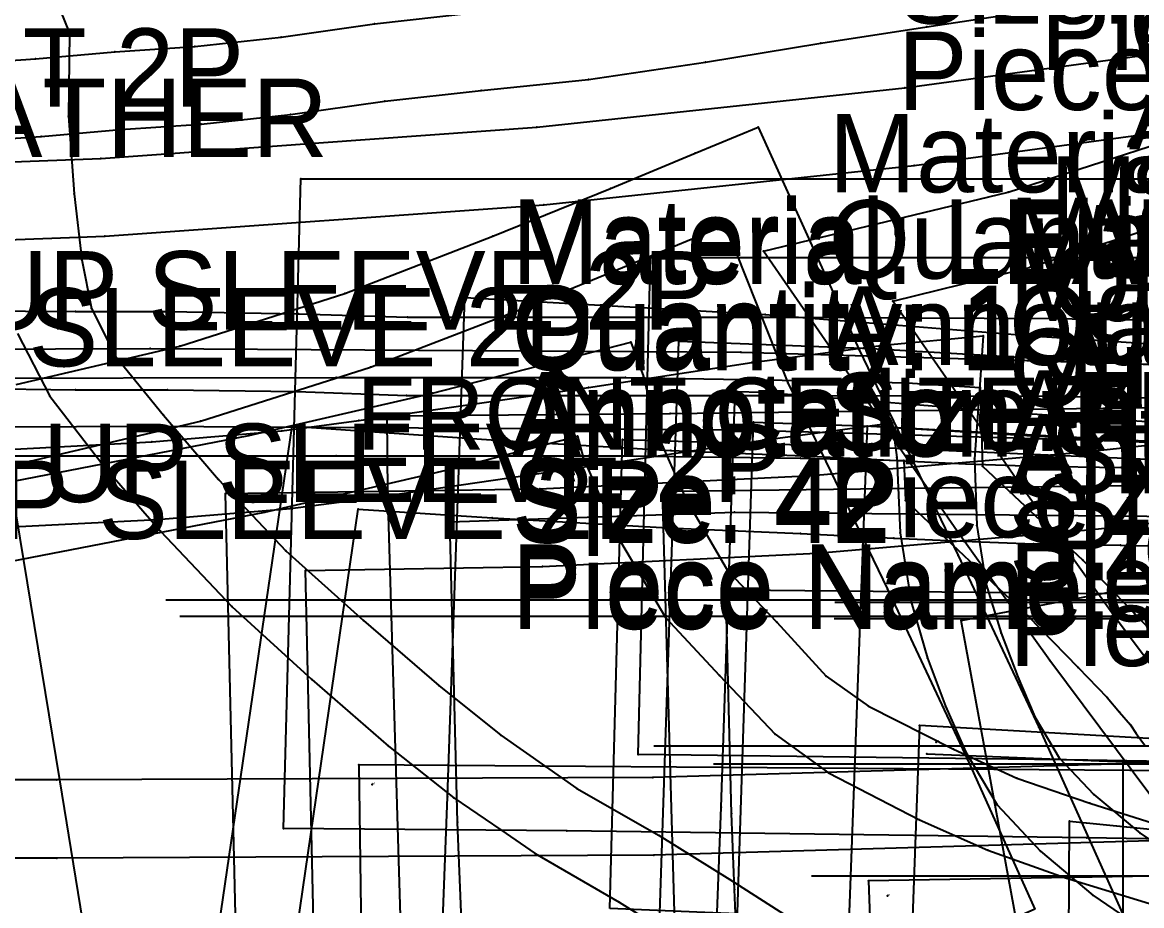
# Model space of a CAD drawing. Header units: metres. Extents: x -877 to 4284, y -561 to 1095.
# Drawn here: x -198.5 to -55.8, y -71.9 to 40.8 of the extents above; entities that cross this region are included whole.
import ezdxf

# ---------------------------------------------------------------- set-up
doc = ezdxf.new("R2010")
doc.units = ezdxf.units.M

# ---------------------------------------------------------------- blocks, each defined once
blk = doc.blocks.new('BACK 2P')
at = {"layer": '1'}
for s, p in [('Material: LEATHER', (3.3, 153.4)), ('Quantity: 1', (3.3, 142.4)), ('Annotation: BACK 2P', (3.3, 131.4)), ('Size: 42', (3.3, 120.4)), ('Piece Name: BACK 2P', (3.3, 109.4))]:
    blk.add_text(s, height=10, dxfattribs=at).set_placement(p)
blk = doc.blocks.new('BK BTTM 2P_3')
at = {"layer": '1'}
for s, p in [('Material: LEATHER', (3.3, 153.4)), ('Quantity: 1', (3.3, 142.4)), ('Annotation: BK BTTM 2P', (3.3, 131.4)), ('Size: 42', (3.3, 120.4)), ('Piece Name: BK BTTM 2P_3', (3.3, 109.4))]:
    blk.add_text(s, height=10, dxfattribs=at).set_placement(p)
blk = doc.blocks.new('SIDE BK 2P')
at = {"layer": '1'}
blk.add_lwpolyline([(33.5, -57.2), (17.6, -55.6), (-4.8, -54), (-19.2, -53.6), (-33.7, -53.8), (-51.3, -54.5), (-68.9, -55.7), (-83.6, -56.9), (-84.5, -26.3), (-86.3, 48.8), (-86.3, 48.8), (-46.2, 49.4), (-11.5, 51.1), (23.3, 54.1), (56.8, 57.7)], dxfattribs=at)
at = {"layer": '14'}
for points in [[(-76.1, 39), (-45.9, 39.5), (-10.9, 41.2), (24.2, 44.2), (57.7, 47.8)], [(34.3, -47.3), (18.5, -45.7), (-4.3, -44.1), (-19.1, -43.7), (-33.9, -43.9), (-51.7, -44.6), (-69.6, -45.8), (-74, -46.1), (-74.6, -26.1), (-76.1, 39)]]:
    blk.add_lwpolyline(points, dxfattribs=at)
at = {"layer": '2'}
for p in [(-86.3, 48.8), (-86.3, 48.8), (-76.1, 39), (-76.1, 39)]:
    blk.add_point(p, dxfattribs=at)
at = {"layer": '3'}
for p in [(23.3, 54.1), (-11.5, 51.1), (-46.2, 49.4), (24.2, 44.2), (-10.9, 41.2), (-45.9, 39.5)]:
    blk.add_point(p, dxfattribs=at)
at = {"layer": '5'}
blk.add_line((126.2, 0), (-11.6, 0), dxfattribs=at)
at = {"layer": '7'}
blk.add_line((126.2, 0), (-11.6, 0), dxfattribs=at)
at = {"layer": '84'}
blk.add_lwpolyline([(33.5, -57.2), (17.6, -55.6), (-4.8, -54), (-19.2, -53.6), (-33.7, -53.8), (-51.3, -54.5), (-68.9, -55.7), (-83.6, -56.9), (-84.5, -26.3), (-86.3, 48.8), (-86.3, 48.8), (-46.2, 49.4), (-11.5, 51.1), (23.3, 54.1), (56.8, 57.7)], dxfattribs=at)
at = {"layer": '87'}
for points in [[(-76.1, 39), (-45.9, 39.5), (-10.9, 41.2), (24.2, 44.2), (57.7, 47.8)], [(34.3, -47.3), (18.5, -45.7), (-4.3, -44.1), (-19.1, -43.7), (-33.9, -43.9), (-51.7, -44.6), (-69.6, -45.8), (-74, -46.1), (-74.6, -26.1), (-76.1, 39)]]:
    blk.add_lwpolyline(points, dxfattribs=at)
blk = doc.blocks.new('BK BTTM 2P_5')
at = {"layer": '1'}
blk.add_lwpolyline([(196.2, -55.2), (171, -57.5), (138.8, -60.9), (102.1, -64.9), (67.8, -68.4), (28.9, -71), (-0.4, -73.2), (-29.5, -74.7), (-67, -74), (-69.3, -28.3), (-71, 13.5), (-72, 51.8), (-35.7, 53), (38.8, 52.3), (87.1, 51.5), (110.9, 51.2), (145.7, 49.6), (179.9, 49), (193.6, 49), (195.5, -25.9), (196.2, -55.2)], close=True, dxfattribs=at)
at = {"layer": '14'}
blk.add_lwpolyline([(186, -46.1), (170, -47.6), (137.8, -51), (101.1, -55), (67, -58.5), (28.3, -61.1), (-1, -63.3), (-29.7, -64.8), (-32.4, -64.8), (-34.4, -26.7), (-35.7, 4.9), (-36.1, 14.6), (-36.8, 43), (-35.5, 43.1), (38.8, 42.4), (87, 41.6), (110.9, 41.3), (145.4, 39.7), (179.8, 39), (183.9, 39), (185.6, -26.1), (186, -46.1)], dxfattribs=at)
at = {"layer": '2'}
for p in [(-35.7, 53), (-35.7, 53), (-72, 51.8), (-36.8, 43), (-35.5, 43.1)]:
    blk.add_point(p, dxfattribs=at)
at = {"layer": '3'}
for p in [(-36.1, 14.6), (-71, 13.5), (-35.7, 4.9)]:
    blk.add_point(p, dxfattribs=at)
at = {"layer": '4'}
blk.add_point((-35.7, 53, 2.5), dxfattribs=at)
at = {"layer": '84'}
blk.add_lwpolyline([(196.2, -55.2), (171, -57.5), (138.8, -60.9), (102.1, -64.9), (67.8, -68.4), (28.9, -71), (-0.4, -73.2), (-29.5, -74.7), (-67, -74), (-69.3, -28.3), (-71, 13.5), (-72, 51.8), (-35.7, 53), (38.8, 52.3), (87.1, 51.5), (110.9, 51.2), (145.7, 49.6), (179.9, 49), (193.6, 49), (195.5, -25.9), (196.2, -55.2)], close=True, dxfattribs=at)
at = {"layer": '87'}
blk.add_lwpolyline([(186, -46.1), (170, -47.6), (137.8, -51), (101.1, -55), (67, -58.5), (28.3, -61.1), (-1, -63.3), (-29.7, -64.8), (-32.4, -64.8), (-34.4, -26.7), (-35.7, 4.9), (-36.1, 14.6), (-36.8, 43), (-35.5, 43.1), (38.8, 42.4), (87, 41.6), (110.9, 41.3), (145.4, 39.7), (179.8, 39), (183.9, 39), (185.6, -26.1), (186, -46.1)], dxfattribs=at)
at = {"layer": '1'}
blk.add_text('Piece Name: BK BTTM 2P_5', height=10, dxfattribs=at).set_placement((3.3, 109.4))
blk = doc.blocks.new('SHOULDER FRNT 2P')
at = {"layer": '1'}
blk.add_lwpolyline([(-52, 73.1), (-20.8, 80.6), (0.2, 87.4), (19.1, 94.8), (34.1, 101.1), (44.9, 105.7), (52.9, 109), (65.8, 80.1), (78.4, 53.3), (88.7, 31), (96.1, 14.2), (101.5, 1.4), (114.8, -28.2), (107.1, -35), (93.6, -38.3), (81.4, -41.9), (70.8, -45.6), (61.9, -50.1), (53.9, -55.6), (46, -61.5), (-15.5, 20.9), (-27.3, 37.4), (-52, 73.1)], close=True, dxfattribs=at)
at = {"layer": '14'}
blk.add_lwpolyline([(-35.5, 66.7), (-18.1, 71), (3.5, 78), (22.8, 85.5), (38, 91.9), (47.8, 96.2), (56.8, 76), (69.4, 49.1), (79.6, 26.9), (86.9, 10.3), (92.2, -2.2), (102.7, -25.6), (91, -28.7), (78.4, -32.4), (66.9, -36.4), (56.9, -41.5), (48.2, -47.5), (-7.4, 26.7), (-19.1, 43.1), (-35.5, 66.7)], dxfattribs=at)
at = {"layer": '2'}
for p in [(-52, 73.1), (-52, 73.1), (-35.5, 66.7), (-35.5, 66.7), (-19.1, 43.1), (-27.3, 37.4), (-27.3, 37.4), (-7.4, 26.7), (-15.5, 20.9), (-15.5, 20.9)]:
    blk.add_point(p, dxfattribs=at)
at = {"layer": '3'}
for p in [(-20.8, 80.6), (-18.1, 71)]:
    blk.add_point(p, dxfattribs=at)
at = {"layer": '4'}
for p in [(-27.3, 37.4, 2.5), (-15.5, 20.9, 2.5)]:
    blk.add_point(p, dxfattribs=at)
at = {"layer": '84'}
blk.add_lwpolyline([(-52, 73.1), (-20.8, 80.6), (0.2, 87.4), (19.1, 94.8), (34.1, 101.1), (44.9, 105.7), (52.9, 109), (65.8, 80.1), (78.4, 53.3), (88.7, 31), (96.1, 14.2), (101.5, 1.4), (114.8, -28.2), (107.1, -35), (93.6, -38.3), (81.4, -41.9), (70.8, -45.6), (61.9, -50.1), (53.9, -55.6), (46, -61.5), (-15.5, 20.9), (-27.3, 37.4), (-52, 73.1)], close=True, dxfattribs=at)
at = {"layer": '87'}
blk.add_lwpolyline([(-35.5, 66.7), (-18.1, 71), (3.5, 78), (22.8, 85.5), (38, 91.9), (47.8, 96.2), (56.8, 76), (69.4, 49.1), (79.6, 26.9), (86.9, 10.3), (92.2, -2.2), (102.7, -25.6), (91, -28.7), (78.4, -32.4), (66.9, -36.4), (56.9, -41.5), (48.2, -47.5), (-7.4, 26.7), (-19.1, 43.1), (-35.5, 66.7)], dxfattribs=at)
blk = doc.blocks.new('FRONT RIGHT 1P')
at = {"layer": '1'}
blk.add_lwpolyline([(-63.3, 131.4), (-42.6, 132.5), (-26, 133.9), (-16.2, 135.2), (13.1, 139.4), (33.9, 142.6), (50.7, 144.8), (63.4, 146), (62.9, 138.5), (62.3, 130.3), (62.6, 121.8), (63.8, 114.3), (65.7, 108.1), (67.8, 102.5), (70, 97.4), (73.1, 92.2), (77.5, 87.5), (83.4, 82.6), (90.3, 77.9)], dxfattribs=at)
at = {"layer": '14'}
blk.add_lwpolyline([(-125.7, 121.8), (-91.4, 120.9), (-62.9, 121.5), (-41.9, 122.6), (-24.9, 124), (-14.8, 125.3), (14.6, 129.6), (35.3, 132.7), (51.8, 134.9), (52.4, 130.5), (52.8, 120.9), (54.2, 112.1), (56.3, 104.9), (58.6, 98.8), (61.2, 92.9), (65.2, 86.2), (70.7, 80.3), (77.4, 74.7), (85.3, 69.3)], dxfattribs=at)
at = {"layer": '2'}
for p in [(63.4, 146), (-16.2, 135.2), (-16.2, 135.2), (51.8, 134.9), (-14.8, 125.3), (70, 97.4), (70, 97.4), (61.2, 92.9)]:
    blk.add_point(p, dxfattribs=at)
at = {"layer": '3'}
for p in [(50.7, 144.8), (33.9, 142.6), (13.1, 139.4), (62.9, 138.5), (-26, 133.9), (-42.6, 132.5), (35.3, 132.7), (52.4, 130.5), (62.3, 130.3), (14.6, 129.6), (-24.9, 124), (-41.9, 122.6), (62.6, 121.8), (52.8, 120.9), (63.8, 114.3), (54.2, 112.1), (65.7, 108.1), (56.3, 104.9), (67.8, 102.5), (58.6, 98.8), (73.1, 92.2), (77.5, 87.5), (65.2, 86.2), (83.4, 82.6), (70.7, 80.3), (77.4, 74.7)]:
    blk.add_point(p, dxfattribs=at)
at = {"layer": '4'}
for p in [(-16.2, 135.2, 2.5), (70, 97.4, 2.5)]:
    blk.add_point(p, dxfattribs=at)
at = {"layer": '84'}
blk.add_lwpolyline([(-63.3, 131.4), (-42.6, 132.5), (-26, 133.9), (-16.2, 135.2), (13.1, 139.4), (33.9, 142.6), (50.7, 144.8), (63.4, 146), (62.9, 138.5), (62.3, 130.3), (62.6, 121.8), (63.8, 114.3), (65.7, 108.1), (67.8, 102.5), (70, 97.4), (73.1, 92.2), (77.5, 87.5), (83.4, 82.6), (90.3, 77.9)], dxfattribs=at)
at = {"layer": '87'}
blk.add_lwpolyline([(-125.7, 121.8), (-91.4, 120.9), (-62.9, 121.5), (-41.9, 122.6), (-24.9, 124), (-14.8, 125.3), (14.6, 129.6), (35.3, 132.7), (51.8, 134.9), (52.4, 130.5), (52.8, 120.9), (54.2, 112.1), (56.3, 104.9), (58.6, 98.8), (61.2, 92.9), (65.2, 86.2), (70.7, 80.3), (77.4, 74.7), (85.3, 69.3)], dxfattribs=at)
at = {"layer": '1'}
for s, p in [('Material: LEATHER', (3.3, 153.4)), ('Quantity: 1', (3.3, 142.4)), ('Annotation: FRONT RIGHT 1P', (3.3, 131.4)), ('Size: 42', (3.3, 120.4)), ('Piece Name: FRONT RIGHT 1P', (3.3, 109.4))]:
    blk.add_text(s, height=10, dxfattribs=at).set_placement(p)
blk = doc.blocks.new('FRONT BTTM RIGHT 1P')
at = {"layer": '1'}
blk.add_lwpolyline([(193, -145), (100.2, -143.7), (25.7, -142.4), (-39.9, -141.6), (-76, -141.3), (-75.9, -131.5), (-73.6, -54.8), (-70.9, 18.7), (-68.3, 87), (-66.1, 150.7), (-27.8, 148.5), (6.2, 145.8), (32.8, 144), (55.4, 142.8), (70.1, 141.6), (85.3, 140.4), (113.7, 137.9), (150.3, 134.4), (187.1, 131.8), (197, 131.2), (195.6, 39.5), (195.2, 11.9), (193.1, -135), (193, -145)], close=True, dxfattribs=at)
at = {"layer": '13'}
blk.add_point((-6, 94), dxfattribs=at)
at = {"layer": '14'}
blk.add_lwpolyline([(183.2, -135), (100.3, -133.8), (25.8, -132.5), (-39.8, -131.7), (-40.9, -131.7), (-38.7, -55.9), (-36, 17.4), (-33.4, 85.7), (-31.6, 138.7), (-28.1, 138.6), (5.6, 135.9), (32.3, 134.1), (54.8, 132.9), (69.3, 131.7), (84.5, 130.5), (112.8, 128), (149.5, 124.5), (186.4, 121.9), (185.7, 39.6), (185.3, 12), (183.2, -135)], dxfattribs=at)
at = {"layer": '2'}
for p in [(-66.1, 150.7), (-27.8, 148.5), (-27.8, 148.5), (-31.6, 138.7), (-28.1, 138.6), (-8.1, 96.1), (-6, 94)]:
    blk.add_point(p, dxfattribs=at)
at = {"layer": '3'}
for p in [(6.2, 145.8), (5.6, 135.9), (-68.3, 87), (-33.4, 85.7)]:
    blk.add_point(p, dxfattribs=at)
at = {"layer": '4'}
blk.add_point((-27.8, 148.5, 2.5), dxfattribs=at)
at = {"layer": '8'}
blk.add_lwpolyline([(171.8, 85.9), (-8.1, 96.1), (-14.6, -82), (166.7, -85), (171.8, 85.9)], dxfattribs=at)
at = {"layer": '84'}
blk.add_lwpolyline([(193, -145), (100.2, -143.7), (25.7, -142.4), (-39.9, -141.6), (-76, -141.3), (-75.9, -131.5), (-73.6, -54.8), (-70.9, 18.7), (-68.3, 87), (-66.1, 150.7), (-27.8, 148.5), (6.2, 145.8), (32.8, 144), (55.4, 142.8), (70.1, 141.6), (85.3, 140.4), (113.7, 137.9), (150.3, 134.4), (187.1, 131.8), (197, 131.2), (195.6, 39.5), (195.2, 11.9), (193.1, -135), (193, -145)], close=True, dxfattribs=at)
at = {"layer": '85'}
blk.add_lwpolyline([(171.8, 85.9), (-8.1, 96.1), (-14.6, -82), (166.7, -85), (171.8, 85.9)], dxfattribs=at)
at = {"layer": '87'}
blk.add_lwpolyline([(183.2, -135), (100.3, -133.8), (25.8, -132.5), (-39.8, -131.7), (-40.9, -131.7), (-38.7, -55.9), (-36, 17.4), (-33.4, 85.7), (-31.6, 138.7), (-28.1, 138.6), (5.6, 135.9), (32.3, 134.1), (54.8, 132.9), (69.3, 131.7), (84.5, 130.5), (112.8, 128), (149.5, 124.5), (186.4, 121.9), (185.7, 39.6), (185.3, 12), (183.2, -135)], dxfattribs=at)
at = {"layer": '1'}
for s, p in [('Material: LEATHER', (3.3, 153.4)), ('Quantity: 1', (3.3, 142.4)), ('Annotation: FRONT BTTM RIGHT 1P', (3.3, 131.4)), ('Size: 42', (3.3, 120.4)), ('Piece Name: FRONT BTTM RIGHT 1P', (3.3, 109.4))]:
    blk.add_text(s, height=10, dxfattribs=at).set_placement(p)
at = {"layer": '13'}
blk.add_text('#1', height=0.25, dxfattribs=at).set_placement((-6, 94))
at = {"layer": '2'}
blk.add_text('#1', height=0.25, dxfattribs=at).set_placement((-6, 94))
blk = doc.blocks.new('FACING INSIDE 2P')
at = {"layer": '1'}
blk.add_lwpolyline([(85.2, -30.7), (21.9, -32.5), (-54.2, -32.9), (-139.9, -32.9), (-130.8, 19.5), (-124.8, 53.9), (-124.8, 53.9), (-104.8, 54.2), (-48.6, 56.3), (7, 60.3), (53.9, 65.3), (88.2, 70)], dxfattribs=at)
at = {"layer": '14'}
for points in [[(-116.5, 44.1), (-104.6, 44.3), (-48.1, 46.4), (7.9, 50.4), (55.1, 55.4), (89.6, 60.1), (113.9, 64.1), (149.1, 71.8), (184.3, 81), (217.6, 91.6), (247.8, 102.8), (274.7, 114.2), (289.6, 121.1), (304.8, 86.7)], [(304.7, 85.7), (293.1, 83.5), (280.5, 79.7), (269.2, 75.8), (258.9, 70.9), (249.5, 64), (240.7, 54.8), (232.6, 43.6), (226.2, 31.5), (221.5, 19.1), (218.9, 7.4), (218.1, -2.1), (218.1, -10.1), (218.1, -11.7), (183.9, -14.4), (137.3, -17.7), (84.8, -20.8), (21.8, -22.6), (-54.2, -22.9), (-128, -22.9), (-121, 17.8), (-116.5, 44.1)]]:
    blk.add_lwpolyline(points, dxfattribs=at)
at = {"layer": '3'}
for p in [(53.9, 65.3), (7, 60.3), (-48.6, 56.3), (55.1, 55.4), (7.9, 50.4), (-48.1, 46.4), (21.8, -22.6), (-54.2, -22.9), (21.9, -32.5), (-54.2, -32.9)]:
    blk.add_point(p, dxfattribs=at)
at = {"layer": '5'}
blk.add_line((154.9, 0), (-40.3, 0), dxfattribs=at)
at = {"layer": '7'}
blk.add_line((162.7, -2.1), (-38.5, -2.1), dxfattribs=at)
at = {"layer": '84'}
blk.add_lwpolyline([(85.2, -30.7), (21.9, -32.5), (-54.2, -32.9), (-139.9, -32.9), (-130.8, 19.5), (-124.8, 53.9), (-124.8, 53.9), (-104.8, 54.2), (-48.6, 56.3), (7, 60.3), (53.9, 65.3), (88.2, 70)], dxfattribs=at)
at = {"layer": '87'}
for points in [[(-116.5, 44.1), (-104.6, 44.3), (-48.1, 46.4), (7.9, 50.4), (55.1, 55.4), (89.6, 60.1), (113.9, 64.1), (149.1, 71.8), (184.3, 81), (217.6, 91.6), (247.8, 102.8), (274.7, 114.2), (289.6, 121.1), (304.8, 86.7)], [(304.7, 85.7), (293.1, 83.5), (280.5, 79.7), (269.2, 75.8), (258.9, 70.9), (249.5, 64), (240.7, 54.8), (232.6, 43.6), (226.2, 31.5), (221.5, 19.1), (218.9, 7.4), (218.1, -2.1), (218.1, -10.1), (218.1, -11.7), (183.9, -14.4), (137.3, -17.7), (84.8, -20.8), (21.8, -22.6), (-54.2, -22.9), (-128, -22.9), (-121, 17.8), (-116.5, 44.1)]]:
    blk.add_lwpolyline(points, dxfattribs=at)
blk = doc.blocks.new('BTTM FCNG INSD 2P')
at = {"layer": '1'}
blk.add_lwpolyline([(200.8, -33.2), (180.9, -32.6), (95, -31.3), (19.8, -30), (-46.5, -29.1), (-82.6, -28.8), (-80.4, 54), (6.8, 54), (93.8, 54), (119.2, 54), (216, 54.2), (209.3, 16.1), (200.8, -33.2)], close=True, dxfattribs=at)
at = {"layer": '14'}
blk.add_lwpolyline([(192.5, -23), (181.1, -22.7), (95.1, -21.4), (19.9, -20.1), (-37.4, -19.4), (-35.8, 44), (6.8, 44), (93.8, 44), (119.2, 44), (204.1, 44.2), (199.5, 17.7), (192.5, -23)], dxfattribs=at)
at = {"layer": '2'}
for p in [(-80.4, 54), (-35.8, 44), (-37.4, -19.4), (-82.6, -28.8), (-46.5, -29.1), (-46.5, -29.1)]:
    blk.add_point(p, dxfattribs=at)
at = {"layer": '3'}
for p in [(6.8, 54), (6.8, 44), (19.9, -20.1), (19.8, -30)]:
    blk.add_point(p, dxfattribs=at)
at = {"layer": '4'}
blk.add_point((-46.5, -29.1, 2.5), dxfattribs=at)
at = {"layer": '5'}
blk.add_line((126.9, 0), (-12.3, 0), dxfattribs=at)
at = {"layer": '7'}
blk.add_line((126.6, -2.1), (-12.4, -2.1), dxfattribs=at)
at = {"layer": '84'}
blk.add_lwpolyline([(200.8, -33.2), (180.9, -32.6), (95, -31.3), (19.8, -30), (-46.5, -29.1), (-82.6, -28.8), (-80.4, 54), (6.8, 54), (93.8, 54), (119.2, 54), (216, 54.2), (209.3, 16.1), (200.8, -33.2)], close=True, dxfattribs=at)
at = {"layer": '87'}
blk.add_lwpolyline([(192.5, -23), (181.1, -22.7), (95.1, -21.4), (19.9, -20.1), (-37.4, -19.4), (-35.8, 44), (6.8, 44), (93.8, 44), (119.2, 44), (204.1, 44.2), (199.5, 17.7), (192.5, -23)], dxfattribs=at)
blk = doc.blocks.new('HIGHT POCKET 2P')
at = {"layer": '1'}
blk.add_lwpolyline([(122.5, 41.3), (152.4, 41.3), (152.5, -101.1), (122.6, -101), (-25.8, -116.9), (-25.7, -101.9), (-40.6, -101.8), (-39.4, 40.9), (-24.5, 40.8), (-24.4, 55.8), (122.5, 41.3)], close=True, dxfattribs=at)
at = {"layer": '2'}
blk.add_point((-24.4, 55.8), dxfattribs=at)
at = {"layer": '84'}
blk.add_lwpolyline([(122.5, 41.3), (152.4, 41.3), (152.5, -101.1), (122.6, -101), (-25.8, -116.9), (-25.7, -101.9), (-40.6, -101.8), (-39.4, 40.9), (-24.5, 40.8), (-24.4, 55.8), (122.5, 41.3)], close=True, dxfattribs=at)
blk = doc.blocks.new('LINING HIGH POCKET 2P')
at = {"layer": '1'}
blk.add_lwpolyline([(114.5, -101.8), (92.7, -104.2), (-25.8, -116.9), (-25.7, -101.9), (-40.6, -101.8), (-39.4, 40.9), (-24.5, 40.8), (-24.4, 55.8), (92.6, 44.2), (114.5, 42.1), (114.5, -101.8)], close=True, dxfattribs=at)
at = {"layer": '2'}
blk.add_point((-24.4, 55.8), dxfattribs=at)
at = {"layer": '84'}
blk.add_lwpolyline([(114.5, -101.8), (92.7, -104.2), (-25.8, -116.9), (-25.7, -101.9), (-40.6, -101.8), (-39.4, 40.9), (-24.5, 40.8), (-24.4, 55.8), (92.6, 44.2), (114.5, 42.1), (114.5, -101.8)], close=True, dxfattribs=at)
blk = doc.blocks.new('POCKET 2P')
at = {"layer": '1'}
blk.add_lwpolyline([(150.5, 95.8), (185.4, 94.8), (179.9, -95.9), (145.1, -94.9), (-46.3, -106.8), (-45.8, -91.8), (-60.7, -91.4), (-54.1, 106.9), (-29.6, 106), (-9.2, 104.8), (130.5, 96.9), (150.5, 95.8)], close=True, dxfattribs=at)
at = {"layer": '14'}
blk.add_lwpolyline([(150.1, 85.9), (144.8, -85.1), (-36, -96.2), (-35.6, -82.2), (-50.4, -81.8), (-44.6, 96.6), (-29.6, 96.1), (-9.7, 94.9), (130, 87), (150.1, 85.9)], dxfattribs=at)
at = {"layer": '2'}
for p in [(-54.1, 106.9), (-29.6, 106), (-29.6, 106), (-9.2, 104.8), (-9.2, 104.8), (-44.6, 96.6), (-30.1, 96.1), (-29.6, 96.1), (-9.7, 94.9)]:
    blk.add_point(p, dxfattribs=at)
at = {"layer": '4'}
for p in [(-29.6, 106, 2.5), (-9.2, 104.8, 2.5)]:
    blk.add_point(p, dxfattribs=at)
at = {"layer": '8'}
blk.add_lwpolyline([(146.5, 86.5), (-30.1, 96.1), (-36.7, -82.9), (145.3, -85.9)], dxfattribs=at)
at = {"layer": '84'}
blk.add_lwpolyline([(150.5, 95.8), (185.4, 94.8), (179.9, -95.9), (145.1, -94.9), (-46.3, -106.8), (-45.8, -91.8), (-60.7, -91.4), (-54.1, 106.9), (-29.6, 106), (-9.2, 104.8), (130.5, 96.9), (150.5, 95.8)], close=True, dxfattribs=at)
at = {"layer": '85'}
blk.add_lwpolyline([(146.5, 86.5), (-30.1, 96.1), (-36.7, -82.9), (145.3, -85.9)], dxfattribs=at)
at = {"layer": '87'}
blk.add_lwpolyline([(150.1, 85.9), (144.8, -85.1), (-36, -96.2), (-35.6, -82.2), (-50.4, -81.8), (-44.6, 96.6), (-29.6, 96.1), (-9.7, 94.9), (130, 87), (150.1, 85.9)], dxfattribs=at)
at = {"layer": '1'}
for s, p in [('Quantity: 1', (3.3, 142.4)), ('Annotation: POCKET 2P', (3.3, 131.4)), ('Size: 42', (3.3, 120.4)), ('Piece Name: POCKET 2P', (3.3, 109.4))]:
    blk.add_text(s, height=10, dxfattribs=at).set_placement(p)
blk = doc.blocks.new('LINING POCKET 2P')
at = {"layer": '1'}
blk.add_lwpolyline([(150.5, 95.8), (145.1, -94.9), (-46.3, -106.8), (-45.8, -91.8), (-60.7, -91.4), (-54.1, 106.9), (-29.6, 106), (-9.2, 104.8), (130.5, 96.9), (150.5, 95.8)], close=True, dxfattribs=at)
at = {"layer": '14'}
blk.add_lwpolyline([(140.3, 86.5), (135.5, -85.5), (-36, -96.2), (-35.6, -82.2), (-50.4, -81.8), (-44.6, 96.6), (-29.6, 96.1), (-9.7, 94.9), (130, 87), (140.3, 86.5)], dxfattribs=at)
at = {"layer": '2'}
for p in [(-54.1, 106.9), (-29.6, 106), (-29.6, 106), (-9.2, 104.8), (-9.2, 104.8), (-44.6, 96.6), (-30.1, 96.1), (-29.6, 96.1), (-9.7, 94.9)]:
    blk.add_point(p, dxfattribs=at)
at = {"layer": '4'}
for p in [(-29.6, 106, 2.5), (-9.2, 104.8, 2.5)]:
    blk.add_point(p, dxfattribs=at)
at = {"layer": '8'}
blk.add_lwpolyline([(146.5, 86.5), (-30.1, 96.1), (-36.7, -82.9), (145.3, -85.9)], dxfattribs=at)
at = {"layer": '84'}
blk.add_lwpolyline([(150.5, 95.8), (145.1, -94.9), (-46.3, -106.8), (-45.8, -91.8), (-60.7, -91.4), (-54.1, 106.9), (-29.6, 106), (-9.2, 104.8), (130.5, 96.9), (150.5, 95.8)], close=True, dxfattribs=at)
at = {"layer": '85'}
blk.add_lwpolyline([(146.5, 86.5), (-30.1, 96.1), (-36.7, -82.9), (145.3, -85.9)], dxfattribs=at)
at = {"layer": '87'}
blk.add_lwpolyline([(140.3, 86.5), (135.5, -85.5), (-36, -96.2), (-35.6, -82.2), (-50.4, -81.8), (-44.6, 96.6), (-29.6, 96.1), (-9.7, 94.9), (130, 87), (140.3, 86.5)], dxfattribs=at)
at = {"layer": '1'}
for s, p in [('Quantity: 1', (3.3, 142.4)), ('Annotation: LINING POCKET 2P', (3.3, 131.4)), ('Size: 42', (3.3, 120.4)), ('Piece Name: LINING POCKET 2P', (3.3, 109.4))]:
    blk.add_text(s, height=10, dxfattribs=at).set_placement(p)
blk = doc.blocks.new('LINING SIDE POCKET 2P')
at = {"layer": '1'}
blk.add_lwpolyline([(150.5, 95.8), (145.1, -94.9), (-46.3, -106.8), (-45.8, -91.8), (-60.7, -91.4), (-54.1, 106.9), (-29.6, 106), (-9.2, 104.8), (130.5, 96.9), (150.5, 95.8)], close=True, dxfattribs=at)
at = {"layer": '14'}
blk.add_lwpolyline([(140.3, 86.5), (135.5, -85.5), (-36, -96.2), (-35.6, -82.2), (-50.4, -81.8), (-44.6, 96.6), (-29.6, 96.1), (-9.7, 94.9), (130, 87), (140.3, 86.5)], dxfattribs=at)
at = {"layer": '2'}
for p in [(-54.1, 106.9), (-29.6, 106), (-29.6, 106), (-9.2, 104.8), (-9.2, 104.8), (-44.6, 96.6), (-30.1, 96.1), (-29.6, 96.1), (-9.7, 94.9), (-22.5, 54.3)]:
    blk.add_point(p, dxfattribs=at)
at = {"layer": '4'}
for p in [(-29.6, 106, 2.5), (-9.2, 104.8, 2.5)]:
    blk.add_point(p, dxfattribs=at)
at = {"layer": '8'}
for points in [[(146.5, 86.5), (-30.1, 96.1), (-36.7, -82.9), (145.3, -85.9)], [(-22.5, 54.3), (145, 47.5)]]:
    blk.add_lwpolyline(points, dxfattribs=at)
at = {"layer": '84'}
blk.add_lwpolyline([(150.5, 95.8), (145.1, -94.9), (-46.3, -106.8), (-45.8, -91.8), (-60.7, -91.4), (-54.1, 106.9), (-29.6, 106), (-9.2, 104.8), (130.5, 96.9), (150.5, 95.8)], close=True, dxfattribs=at)
at = {"layer": '85'}
for points in [[(146.5, 86.5), (-30.1, 96.1), (-36.7, -82.9), (145.3, -85.9)], [(-22.5, 54.3), (145, 47.5)]]:
    blk.add_lwpolyline(points, dxfattribs=at)
at = {"layer": '87'}
blk.add_lwpolyline([(140.3, 86.5), (135.5, -85.5), (-36, -96.2), (-35.6, -82.2), (-50.4, -81.8), (-44.6, 96.6), (-29.6, 96.1), (-9.7, 94.9), (130, 87), (140.3, 86.5)], dxfattribs=at)
at = {"layer": '1'}
for s, p in [('Quantity: 1', (3.3, 142.4)), ('Annotation: LINING SIDE POCKET 2P', (3.3, 131.4)), ('Size: 42', (3.3, 120.4)), ('Piece Name: LINING SIDE POCKET 2P', (3.3, 109.4))]:
    blk.add_text(s, height=10, dxfattribs=at).set_placement(p)
blk = doc.blocks.new('SIDE PKT FACE 2P')
at = {"layer": '1'}
blk.add_lwpolyline([(-61.8, -32.1), (-60.2, 27.7), (-30.3, 26.8), (109.3, 20.7), (129.3, 19.8), (128.1, -40.1), (-61.8, -32.1)], close=True, dxfattribs=at)
at = {"layer": '2'}
for p in [(-60.2, 27.7), (-30.3, 26.8), (-30.3, 26.8)]:
    blk.add_point(p, dxfattribs=at)
at = {"layer": '4'}
blk.add_point((-30.3, 26.8, 2.5), dxfattribs=at)
at = {"layer": '84'}
blk.add_lwpolyline([(-61.8, -32.1), (-60.2, 27.7), (-30.3, 26.8), (109.3, 20.7), (129.3, 19.8), (128.1, -40.1), (-61.8, -32.1)], close=True, dxfattribs=at)
blk = doc.blocks.new('UP SLEEVE 2P')
at = {"layer": '1'}
blk.add_lwpolyline([(-5.7, 131.4), (12.1, 132.3), (28.8, 133), (44.5, 133.4), (60.1, 133.5), (75, 133.8), (87.8, 133.7), (99.6, 133.7), (116.2, 133.4), (130.1, 133), (177.9, 133), (212.2, 132.8), (238.7, 132.4)], dxfattribs=at)
at = {"layer": '14'}
blk.add_lwpolyline([(-5.1, 121.5), (12.6, 122.4), (29.1, 123.1), (44.6, 123.5), (60.2, 123.6), (75.1, 123.9), (87.8, 123.7), (99.5, 123.7), (116, 123.5), (130, 123), (177.9, 123), (212.1, 122.9), (238.5, 122.5), (255.4, 122.1), (256.9, 122.1), (257.1, 116.8)], dxfattribs=at)
at = {"layer": '2'}
for p in [(130.1, 133), (130.1, 133), (130, 123)]:
    blk.add_point(p, dxfattribs=at)
at = {"layer": '3'}
for p in [(87.8, 133.7), (99.6, 133.7), (116.2, 133.4), (177.9, 133), (212.2, 132.8), (87.8, 123.7), (99.5, 123.7), (116, 123.5), (177.9, 123), (212.1, 122.9)]:
    blk.add_point(p, dxfattribs=at)
at = {"layer": '4'}
blk.add_point((130.1, 133, 2.5), dxfattribs=at)
at = {"layer": '84'}
blk.add_lwpolyline([(-5.7, 131.4), (12.1, 132.3), (28.8, 133), (44.5, 133.4), (60.1, 133.5), (75, 133.8), (87.8, 133.7), (99.6, 133.7), (116.2, 133.4), (130.1, 133), (177.9, 133), (212.2, 132.8), (238.7, 132.4)], dxfattribs=at)
at = {"layer": '87'}
blk.add_lwpolyline([(-5.1, 121.5), (12.6, 122.4), (29.1, 123.1), (44.6, 123.5), (60.2, 123.6), (75.1, 123.9), (87.8, 123.7), (99.5, 123.7), (116, 123.5), (130, 123), (177.9, 123), (212.1, 122.9), (238.5, 122.5), (255.4, 122.1), (256.9, 122.1), (257.1, 116.8)], dxfattribs=at)
at = {"layer": '1'}
for s, p in [('Material: LEATHER', (3.3, 153.4)), ('Annotation: UP SLEEVE 2P', (3.3, 131.4)), ('Piece Name: UP SLEEVE 2P', (3.3, 109.4))]:
    blk.add_text(s, height=10, dxfattribs=at).set_placement(p)
blk = doc.blocks.new('TRIMMING VENT UP SLV 2P')
at = {"layer": '1'}
blk.add_lwpolyline([(-30.5, -42), (-39.4, 6.5), (-9.2, 12.3), (12.9, 16.6), (62.9, 26.5), (82.5, 30.3), (109.3, 35.4), (140.4, 41.2), (149.9, -7.1), (-30.5, -42)], close=True, dxfattribs=at)
at = {"layer": '2'}
blk.add_point((-39.4, 6.5), dxfattribs=at)
at = {"layer": '84'}
blk.add_lwpolyline([(-30.5, -42), (-39.4, 6.5), (-9.2, 12.3), (12.9, 16.6), (62.9, 26.5), (82.5, 30.3), (109.3, 35.4), (140.4, 41.2), (149.9, -7.1), (-30.5, -42)], close=True, dxfattribs=at)
blk = doc.blocks.new('UNDER SLEEVE 2P')
at = {"layer": '1'}
blk.add_lwpolyline([(-98.2, 89.2), (-87.5, 89.9), (-77.4, 90.8), (-67.2, 91.5), (-56.2, 92.7), (-44.3, 94.4), (-31.8, 95.8)], dxfattribs=at)
at = {"layer": '14'}
for points in [[(-97.8, 79.3), (-86.8, 80), (-76.7, 80.9), (-66.4, 81.6), (-55, 82.8), (-43, 84.5), (-30.7, 85.9), (-17, 87.3), (-2.1, 89.5), (12.6, 91.9), (26.1, 94), (38.8, 95.9)], [(54.5, -39.3), (40.2, -40.5), (30.8, -41.1), (22, -41.6), (13.9, -42.2), (5, -42.7), (-4.1, -43), (-12.9, -43.5), (-21.8, -43.6), (-30, -43.7), (-38.2, -43.8), (-46.2, -43.9), (-54.1, -43.7), (-61.7, -43.5), (-76.5, -43.3), (-77.7, -43.3), (-84.4, -2), (-97.8, 79.3)]]:
    blk.add_lwpolyline(points, dxfattribs=at)
at = {"layer": '2'}
blk.add_point((-84.4, -2), dxfattribs=at)
at = {"layer": '3'}
for p in [(-44.3, 94.4), (26.1, 94), (-67.2, 91.5), (-56.2, 92.7), (12.6, 91.9), (-87.5, 89.9), (-77.4, 90.8), (-2.1, 89.5), (-17, 87.3), (-30.7, 85.9), (-43, 84.5), (-55, 82.8), (-66.4, 81.6), (-86.8, 80), (-76.7, 80.9)]:
    blk.add_point(p, dxfattribs=at)
at = {"layer": '5'}
blk.add_line((115.6, 0), (-1.1, 0), dxfattribs=at)
at = {"layer": '7'}
blk.add_line((119.5, 2.3), (-8.7, 2.3), dxfattribs=at)
at = {"layer": '84'}
blk.add_lwpolyline([(-98.2, 89.2), (-87.5, 89.9), (-77.4, 90.8), (-67.2, 91.5), (-56.2, 92.7), (-44.3, 94.4), (-31.8, 95.8)], dxfattribs=at)
at = {"layer": '87'}
for points in [[(-97.8, 79.3), (-86.8, 80), (-76.7, 80.9), (-66.4, 81.6), (-55, 82.8), (-43, 84.5), (-30.7, 85.9), (-17, 87.3), (-2.1, 89.5), (12.6, 91.9), (26.1, 94), (38.8, 95.9)], [(54.5, -39.3), (40.2, -40.5), (30.8, -41.1), (22, -41.6), (13.9, -42.2), (5, -42.7), (-4.1, -43), (-12.9, -43.5), (-21.8, -43.6), (-30, -43.7), (-38.2, -43.8), (-46.2, -43.9), (-54.1, -43.7), (-61.7, -43.5), (-76.5, -43.3), (-77.7, -43.3), (-84.4, -2), (-97.8, 79.3)]]:
    blk.add_lwpolyline(points, dxfattribs=at)
blk = doc.blocks.new('UNDR SLV 2P')
at = {"layer": '1'}
blk.add_lwpolyline([(44.6, -59.8), (-90.2, -42.4), (-73.9, 69.1), (-47.9, 67.3), (-25.6, 66), (-8.7, 65.3), (3.2, 64.7), (12, 64.3), (20.8, 64), (31.8, 63.8), (45.1, 63.5)], dxfattribs=at)
at = {"layer": '14'}
blk.add_lwpolyline([(55.7, -51.2), (-78.9, -33.8), (-65.5, 58.5), (-48.4, 57.4), (-26, 56.1), (-9.1, 55.4), (2.8, 54.8), (11.7, 54.4), (20.6, 54.1), (31.7, 53.9), (44.8, 53.6)], dxfattribs=at)
at = {"layer": '2'}
for p in [(-73.9, 69.1), (-65.5, 58.5)]:
    blk.add_point(p, dxfattribs=at)
at = {"layer": '3'}
for p in [(-47.9, 67.3), (-25.6, 66), (-8.7, 65.3), (3.2, 64.7), (12, 64.3), (20.8, 64), (31.8, 63.8), (-48.4, 57.4), (-26, 56.1), (-9.1, 55.4), (2.8, 54.8), (11.7, 54.4), (20.6, 54.1), (31.7, 53.9)]:
    blk.add_point(p, dxfattribs=at)
at = {"layer": '84'}
blk.add_lwpolyline([(44.6, -59.8), (-90.2, -42.4), (-73.9, 69.1), (-47.9, 67.3), (-25.6, 66), (-8.7, 65.3), (3.2, 64.7), (12, 64.3), (20.8, 64), (31.8, 63.8), (45.1, 63.5)], dxfattribs=at)
at = {"layer": '87'}
blk.add_lwpolyline([(55.7, -51.2), (-78.9, -33.8), (-65.5, 58.5), (-48.4, 57.4), (-26, 56.1), (-9.1, 55.4), (2.8, 54.8), (11.7, 54.4), (20.6, 54.1), (31.7, 53.9), (44.8, 53.6)], dxfattribs=at)
at = {"layer": '1'}
for s, p in [('Size: 42', (3.3, 120.4)), ('Piece Name: UNDR SLV 2P', (3.3, 109.4))]:
    blk.add_text(s, height=10, dxfattribs=at).set_placement(p)
blk = doc.blocks.new('LINING BACK 1P')
at = {"layer": '1'}
blk.add_lwpolyline([(-14.1, 257.2), (3.6, 256.4), (17.6, 256.1), (31.2, 256.6), (46.1, 258.3), (62.4, 260.9), (101, 268.4), (124.4, 273.8), (149.7, 280.3), (151.3, 275.9), (153, 268.7), (156.7, 260.3), (162, 251.2), (168.3, 244.6), (174.6, 237.7), (180, 233.9), (190.8, 228.4), (198.9, 224.7), (208.2, 221.5), (218, 218.4)], dxfattribs=at)
at = {"layer": '14'}
blk.add_lwpolyline([(-14.6, 247.3), (3.3, 246.5), (17.7, 246.2), (31.9, 246.7), (47.4, 248.4), (64.1, 251.1), (103, 258.6), (126.7, 264.1), (142.9, 268.3), (143.6, 265.6), (147.8, 255.8), (154.1, 245.2), (161, 237.8), (168.1, 230.3), (174.9, 225.4), (186.5, 219.4), (195.2, 215.5), (205.1, 212), (215.8, 208.7)], dxfattribs=at)
at = {"layer": '2'}
for p in [(149.7, 280.3), (142.9, 268.3), (208.2, 221.5), (208.2, 221.5), (205.1, 212)]:
    blk.add_point(p, dxfattribs=at)
at = {"layer": '3'}
for p in [(151.3, 275.9), (124.4, 273.8), (101, 268.4), (153, 268.7), (143.6, 265.6), (126.7, 264.1), (156.7, 260.3), (103, 258.6), (147.8, 255.8), (162, 251.2), (154.1, 245.2), (168.3, 244.6), (161, 237.8), (174.6, 237.7), (180, 233.9), (168.1, 230.3), (190.8, 228.4), (174.9, 225.4), (198.9, 224.7), (186.5, 219.4), (195.2, 215.5)]:
    blk.add_point(p, dxfattribs=at)
at = {"layer": '4'}
blk.add_point((208.2, 221.5, 2.5), dxfattribs=at)
at = {"layer": '84'}
blk.add_lwpolyline([(-14.1, 257.2), (3.6, 256.4), (17.6, 256.1), (31.2, 256.6), (46.1, 258.3), (62.4, 260.9), (101, 268.4), (124.4, 273.8), (149.7, 280.3), (151.3, 275.9), (153, 268.7), (156.7, 260.3), (162, 251.2), (168.3, 244.6), (174.6, 237.7), (180, 233.9), (190.8, 228.4), (198.9, 224.7), (208.2, 221.5), (218, 218.4)], dxfattribs=at)
at = {"layer": '87'}
blk.add_lwpolyline([(-14.6, 247.3), (3.3, 246.5), (17.7, 246.2), (31.9, 246.7), (47.4, 248.4), (64.1, 251.1), (103, 258.6), (126.7, 264.1), (142.9, 268.3), (143.6, 265.6), (147.8, 255.8), (154.1, 245.2), (161, 237.8), (168.1, 230.3), (174.9, 225.4), (186.5, 219.4), (195.2, 215.5), (205.1, 212), (215.8, 208.7)], dxfattribs=at)
blk = doc.blocks.new('LINING FRONT 2P')
at = {"layer": '1'}
blk.add_lwpolyline([(168.9, 74), (189.8, 78.9), (210.8, 85.6), (229.7, 92.9), (244.7, 99), (255.5, 103.5), (263.5, 106.8), (276.4, 78.4), (289, 52.2), (299.3, 30.3), (312, 2), (283.9, -10.5), (272.1, -15.5), (258, -21.1), (243.8, -26.5), (227.7, -32), (211.6, -37.2), (194.5, -42.3), (177.2, -46.9), (159.9, -51.1)], dxfattribs=at)
at = {"layer": '14'}
blk.add_lwpolyline([(150.6, 61.2), (170.7, 64.2), (192.4, 69.3), (214.1, 76.2), (233.3, 83.6), (248.4, 89.8), (259.3, 94.3), (267.3, 74.2), (280, 47.9), (290.2, 26.2), (298.8, 7.1), (279.9, -1.3), (268.3, -6.3), (254.4, -11.8), (240.4, -17.1), (224.6, -22.5), (208.7, -27.7), (191.8, -32.7), (174.8, -37.2), (157.7, -41.4)], dxfattribs=at)
at = {"layer": '2'}
for p in [(263.5, 106.8), (259.3, 94.3), (276.4, 78.4), (276.4, 78.4), (267.3, 74.2)]:
    blk.add_point(p, dxfattribs=at)
at = {"layer": '3'}
for p in [(255.5, 103.5), (244.7, 99), (229.7, 92.9), (248.4, 89.8), (210.8, 85.6), (233.3, 83.6), (189.8, 78.9), (214.1, 76.2), (192.4, 69.3), (170.7, 64.2), (289, 52.2), (280, 47.9), (299.3, 30.3), (290.2, 26.2)]:
    blk.add_point(p, dxfattribs=at)
at = {"layer": '4'}
blk.add_point((276.4, 78.4, 2.5), dxfattribs=at)
at = {"layer": '84'}
blk.add_lwpolyline([(168.9, 74), (189.8, 78.9), (210.8, 85.6), (229.7, 92.9), (244.7, 99), (255.5, 103.5), (263.5, 106.8), (276.4, 78.4), (289, 52.2), (299.3, 30.3), (312, 2), (283.9, -10.5), (272.1, -15.5), (258, -21.1), (243.8, -26.5), (227.7, -32), (211.6, -37.2), (194.5, -42.3), (177.2, -46.9), (159.9, -51.1)], dxfattribs=at)
at = {"layer": '87'}
blk.add_lwpolyline([(150.6, 61.2), (170.7, 64.2), (192.4, 69.3), (214.1, 76.2), (233.3, 83.6), (248.4, 89.8), (259.3, 94.3), (267.3, 74.2), (280, 47.9), (290.2, 26.2), (298.8, 7.1), (279.9, -1.3), (268.3, -6.3), (254.4, -11.8), (240.4, -17.1), (224.6, -22.5), (208.7, -27.7), (191.8, -32.7), (174.8, -37.2), (157.7, -41.4)], dxfattribs=at)
at = {"layer": '1'}
blk.add_text('Piece Name: LINING FRONT 2P', height=10, dxfattribs=at).set_placement((3.3, 109.4))
blk = doc.blocks.new('LINING UP SLEEVE 2P')
at = {"layer": '1'}
blk.add_lwpolyline([(59.7, 130.1), (75.4, 130.6), (91, 130.4), (105.7, 130.6), (118.6, 130.2), (130.2, 129.9), (184.5, 130), (221.4, 130), (243.9, 129.6), (257.3, 129.3), (266.6, 128.7), (266.9, 118.7), (279.7, 106.7), (286.3, 99.9), (290.1, 95.9)], dxfattribs=at)
at = {"layer": '14'}
for points in [[(257.1, 114.3), (272.7, 99.6), (279.1, 93), (282.8, 89.2), (284.4, 87.3), (285.8, 85.7), (286.5, 84.6), (287.7, 83)], [(59.8, 120.1), (75.5, 120.7), (91, 120.5), (105.6, 120.7), (118.3, 120.3), (130.1, 120), (184.5, 120), (221.3, 120), (243.7, 119.7), (256.9, 119.4), (257.1, 114.3)]]:
    blk.add_lwpolyline(points, dxfattribs=at)
at = {"layer": '2'}
for p in [(266.6, 128.7), (256.9, 119.4), (266.9, 118.7), (257.1, 114.3), (257.1, 114.3), (279.7, 106.7), (279.7, 106.7), (272.7, 99.6)]:
    blk.add_point(p, dxfattribs=at)
at = {"layer": '3'}
for p in [(184.5, 130), (221.4, 130), (243.9, 129.6), (257.3, 129.3), (184.5, 120), (221.3, 120), (243.7, 119.7), (286.3, 99.9), (279.1, 93), (282.8, 89.2), (284.4, 87.3), (285.8, 85.7), (286.5, 84.6)]:
    blk.add_point(p, dxfattribs=at)
at = {"layer": '4'}
blk.add_point((279.7, 106.7, 2.5), dxfattribs=at)
at = {"layer": '84'}
blk.add_lwpolyline([(59.7, 130.1), (75.4, 130.6), (91, 130.4), (105.7, 130.6), (118.6, 130.2), (130.2, 129.9), (184.5, 130), (221.4, 130), (243.9, 129.6), (257.3, 129.3), (266.6, 128.7), (266.9, 118.7), (279.7, 106.7), (286.3, 99.9), (290.1, 95.9)], dxfattribs=at)
at = {"layer": '87'}
for points in [[(257.1, 114.3), (272.7, 99.6), (279.1, 93), (282.8, 89.2), (284.4, 87.3), (285.8, 85.7), (286.5, 84.6), (287.7, 83)], [(59.8, 120.1), (75.5, 120.7), (91, 120.5), (105.6, 120.7), (118.3, 120.3), (130.1, 120), (184.5, 120), (221.3, 120), (243.7, 119.7), (256.9, 119.4), (257.1, 114.3)]]:
    blk.add_lwpolyline(points, dxfattribs=at)
at = {"layer": '1'}
for s, p in [('Annotation: LINING UP SLEEVE 2P', (3.3, 131.4)), ('Piece Name: LINING UP SLEEVE 2P', (3.3, 109.4))]:
    blk.add_text(s, height=10, dxfattribs=at).set_placement(p)
blk = doc.blocks.new('LINING UNDER SLV 2P')
at = {"layer": '1'}
blk.add_lwpolyline([(145.7, 111.2), (149.7, 101.2), (149.6, 90.6), (150.3, 80.7), (151.3, 72.3), (152.5, 66.1), (155.6, 60), (161.7, 52.5), (168.7, 44.3), (177.3, 35.2), (187.2, 26.3), (196.8, 18), (204.7, 11.7), (210.4, 7.7), (214.4, 4.9), (224.9, -1.1), (233.9, -6.7), (251.5, -18)], dxfattribs=at)
at = {"layer": '14'}
blk.add_lwpolyline([(143.1, 62.9), (147.2, 54.9), (154, 46.1), (161.3, 37.7), (170.4, 28.1), (180.6, 18.8), (190.4, 10.3), (198.7, 3.7), (204.7, -0.4), (209.1, -3.4), (219.8, -9.6), (228.6, -15.1), (245.9, -26.2), (258.1, -34.7), (222.1, -37.9), (182.1, -41.8), (154, -44.4), (135.7, -45.6)], dxfattribs=at)
at = {"layer": '2'}
for p in [(149.7, 101.2), (155.6, 60), (155.6, 60), (147.2, 54.9), (214.4, 4.9), (214.4, 4.9), (209.1, -3.4)]:
    blk.add_point(p, dxfattribs=at)
at = {"layer": '3'}
for p in [(149.6, 90.6), (150.3, 80.7), (151.3, 72.3), (152.5, 66.1), (161.7, 52.5), (154, 46.1), (168.7, 44.3), (161.3, 37.7), (177.3, 35.2), (170.4, 28.1), (187.2, 26.3), (180.6, 18.8), (196.8, 18), (204.7, 11.7), (190.4, 10.3), (210.4, 7.7), (198.7, 3.7), (204.7, -0.4), (224.9, -1.1), (233.9, -6.7), (219.8, -9.6)]:
    blk.add_point(p, dxfattribs=at)
at = {"layer": '4'}
for p in [(155.6, 60, 2.5), (214.4, 4.9, 2.5)]:
    blk.add_point(p, dxfattribs=at)
at = {"layer": '84'}
blk.add_lwpolyline([(145.7, 111.2), (149.7, 101.2), (149.6, 90.6), (150.3, 80.7), (151.3, 72.3), (152.5, 66.1), (155.6, 60), (161.7, 52.5), (168.7, 44.3), (177.3, 35.2), (187.2, 26.3), (196.8, 18), (204.7, 11.7), (210.4, 7.7), (214.4, 4.9), (224.9, -1.1), (233.9, -6.7), (251.5, -18)], dxfattribs=at)
at = {"layer": '87'}
blk.add_lwpolyline([(143.1, 62.9), (147.2, 54.9), (154, 46.1), (161.3, 37.7), (170.4, 28.1), (180.6, 18.8), (190.4, 10.3), (198.7, 3.7), (204.7, -0.4), (209.1, -3.4), (219.8, -9.6), (228.6, -15.1), (245.9, -26.2), (258.1, -34.7), (222.1, -37.9), (182.1, -41.8), (154, -44.4), (135.7, -45.6)], dxfattribs=at)
blk = doc.blocks.new('FRONT LEFT 1P')
at = {"layer": '1'}
blk.add_lwpolyline([(-137.2, -13.5), (-139.3, 134.9), (-139.4, 144.9), (-127.3, 144.9), (-42.8, 145.2), (32.5, 144.7), (95.2, 142.9)], dxfattribs=at)
at = {"layer": '13'}
blk.add_point((-14.5, 89.6), dxfattribs=at)
at = {"layer": '14'}
blk.add_lwpolyline([(-125.6, -121.8), (-126.9, -39.4), (-127.3, -13.4), (-129.4, 134.9), (-127.3, 134.9), (-42.8, 135.3), (32.4, 134.8), (94.8, 133)], dxfattribs=at)
at = {"layer": '2'}
for p in [(-16.2, 92.1), (81.2, 92.5), (-14.5, 89.6)]:
    blk.add_point(p, dxfattribs=at)
at = {"layer": '3'}
for p in [(-42.8, 145.2), (32.5, 144.7), (-42.8, 135.3), (32.4, 134.8)]:
    blk.add_point(p, dxfattribs=at)
at = {"layer": '8'}
for points in [[(122.5, -31.3), (122.6, 91.1), (-16.2, 92.1), (-14.5, -31.1), (122.5, -31.3)], [(140.2, -32.5), (140.2, 92.5), (81.2, 92.5), (81.2, -32.5), (140.2, -32.5)]]:
    blk.add_lwpolyline(points, dxfattribs=at)
at = {"layer": '84'}
blk.add_lwpolyline([(-137.2, -13.5), (-139.3, 134.9), (-139.4, 144.9), (-127.3, 144.9), (-42.8, 145.2), (32.5, 144.7), (95.2, 142.9)], dxfattribs=at)
at = {"layer": '85'}
for points in [[(122.5, -31.3), (122.6, 91.1), (-16.2, 92.1), (-14.5, -31.1), (122.5, -31.3)], [(140.2, -32.5), (140.2, 92.5), (81.2, 92.5), (81.2, -32.5), (140.2, -32.5)]]:
    blk.add_lwpolyline(points, dxfattribs=at)
at = {"layer": '87'}
blk.add_lwpolyline([(-125.6, -121.8), (-126.9, -39.4), (-127.3, -13.4), (-129.4, 134.9), (-127.3, 134.9), (-42.8, 135.3), (32.4, 134.8), (94.8, 133)], dxfattribs=at)
at = {"layer": '1'}
for s, p in [('Material: LEATHER', (3.3, 153.4)), ('Quantity: 1', (3.3, 142.4)), ('Annotation: FRONT LEFT 1P', (3.3, 131.4)), ('Size: 42', (3.3, 120.4)), ('Piece Name: FRONT LEFT 1P', (3.3, 109.4))]:
    blk.add_text(s, height=10, dxfattribs=at).set_placement(p)
at = {"layer": '13'}
blk.add_text('#1', height=0.25, dxfattribs=at).set_placement((-14.5, 89.6))
at = {"layer": '15'}
blk.add_text('FRONT CENTER + ZIP', height=9.1667, dxfattribs=at).set_placement((-16.5, 132.3))
at = {"layer": '2'}
blk.add_text('#1', height=0.25, dxfattribs=at).set_placement((-14.5, 89.6))
blk = doc.blocks.new('BTTM FRNT LEFT 1P')
at = {"layer": '1'}
blk.add_lwpolyline([(193, 145), (193.1, 135), (195.2, -11.9), (195.6, -39.5), (197, -131.2), (187.1, -131.8), (150.3, -134.4), (113.7, -137.9), (85.3, -140.4), (70.1, -141.6), (55.4, -142.8), (32.8, -144), (6.2, -145.8), (-27.8, -148.5), (-66.1, -150.7), (-68.3, -87), (-70.9, -18.7), (-73.6, 54.8), (-75.9, 131.5), (-76, 141.3), (-39.9, 141.6), (25.7, 142.4), (100.2, 143.7), (193, 145)], close=True, dxfattribs=at)
at = {"layer": '13'}
blk.add_point((-12.2, 80.1), dxfattribs=at)
at = {"layer": '14'}
blk.add_lwpolyline([(183.2, 135), (185.3, -12), (185.7, -39.6), (186.9, -121.8), (149.5, -124.5), (112.8, -128), (84.5, -130.5), (69.8, -131.7), (54.8, -132.9), (32.3, -134.1), (5.6, -135.9), (-28.1, -138.6), (-31.5, -138.7), (-33.4, -85.7), (-36, -17.4), (-38.7, 55.9), (-39.9, 97.2), (-40.9, 131.6), (-39.8, 131.7), (25.8, 132.5), (100.3, 133.8), (183.2, 135)], dxfattribs=at)
at = {"layer": '2'}
for p in [(-76, 141.3), (-39.9, 141.6), (-39.9, 141.6), (-75.9, 131.5), (-75.9, 131.5), (-40.9, 131.6), (-39.8, 131.7), (-14.6, 82), (-12.2, 80.1)]:
    blk.add_point(p, dxfattribs=at)
at = {"layer": '3'}
blk.add_point((-39.9, 97.2), dxfattribs=at)
at = {"layer": '4'}
for p in [(-39.9, 141.6, 2.5), (-75.9, 131.5, 2.5)]:
    blk.add_point(p, dxfattribs=at)
at = {"layer": '8'}
blk.add_lwpolyline([(171.8, -85.9), (166.7, 85), (-14.6, 82), (-8.1, -96.1), (171.8, -85.9)], dxfattribs=at)
at = {"layer": '84'}
blk.add_lwpolyline([(193, 145), (193.1, 135), (195.2, -11.9), (195.6, -39.5), (197, -131.2), (187.1, -131.8), (150.3, -134.4), (113.7, -137.9), (85.3, -140.4), (70.1, -141.6), (55.4, -142.8), (32.8, -144), (6.2, -145.8), (-27.8, -148.5), (-66.1, -150.7), (-68.3, -87), (-70.9, -18.7), (-73.6, 54.8), (-75.9, 131.5), (-76, 141.3), (-39.9, 141.6), (25.7, 142.4), (100.2, 143.7), (193, 145)], close=True, dxfattribs=at)
at = {"layer": '85'}
blk.add_lwpolyline([(171.8, -85.9), (166.7, 85), (-14.6, 82), (-8.1, -96.1), (171.8, -85.9)], dxfattribs=at)
at = {"layer": '87'}
blk.add_lwpolyline([(183.2, 135), (185.3, -12), (185.7, -39.6), (186.9, -121.8), (149.5, -124.5), (112.8, -128), (84.5, -130.5), (69.8, -131.7), (54.8, -132.9), (32.3, -134.1), (5.6, -135.9), (-28.1, -138.6), (-31.5, -138.7), (-33.4, -85.7), (-36, -17.4), (-38.7, 55.9), (-39.9, 97.2), (-40.9, 131.6), (-39.8, 131.7), (25.8, 132.5), (100.3, 133.8), (183.2, 135)], dxfattribs=at)
at = {"layer": '1'}
for s, p in [('Material: LEATHER', (3.3, 153.4)), ('Quantity: 1', (3.3, 142.4)), ('Annotation: BTTM FRNT LEFT 1P', (3.3, 131.4)), ('Size: 42', (3.3, 120.4)), ('Piece Name: BTTM FRNT LEFT 1P', (3.3, 109.4))]:
    blk.add_text(s, height=10, dxfattribs=at).set_placement(p)
at = {"layer": '13'}
blk.add_text('#1', height=0.25, dxfattribs=at).set_placement((-12.2, 80.1))
at = {"layer": '2'}
blk.add_text('#1', height=0.25, dxfattribs=at).set_placement((-12.2, 80.1))

msp = doc.modelspace()

# ---------------------------------------------------------------- block references
at = {"layer": '1'}
for name, p in [('FACING INSIDE 2P', (-139.9, -32.9)), ('BTTM FCNG INSD 2P', (-82.6, -33.2)), ('SIDE PKT FACE 2P', (-61.8, -40.1)), ('TRIMMING VENT UP SLV 2P', (-39.4, -42)), ('UNDER SLEEVE 2P', (-109.3, -53.8)), ('LINING UNDER SLV 2P', (-342.2, -61.8)), ('SHOULDER FRNT 2P', (-52, -61.5)), ('SIDE BK 2P', (-86.3, -68.1)), ('BK BTTM 2P_5', (-72, -74.7)), ('LINING FRONT 2P', (-368.2, -79.4)), ('UNDR SLV 2P', (-90.2, -79.8)), ('POCKET 2P', (-60.7, -106.8)), ('LINING POCKET 2P', (-60.7, -106.8)), ('LINING SIDE POCKET 2P', (-60.7, -106.8)), ('HIGHT POCKET 2P', (-40.6, -116.9)), ('LINING HIGH POCKET 2P', (-40.6, -116.9)), ('UP SLEEVE 2P', (-279.5, -129.8)), ('LINING UP SLEEVE 2P', (-343, -134.5)), ('BACK 2P', (-99, -134.3)), ('BK BTTM 2P_3', (-70.8, -139.7)), ('FRONT RIGHT 1P', (-139.4, -145.2)), ('FRONT BTTM RIGHT 1P', (-76, -145)), ('FRONT LEFT 1P', (-139.4, -146)), ('BTTM FRNT LEFT 1P', (-76, -150.7)), ('LINING BACK 1P', (-270.6, -280.3))]:
    msp.add_blockref(name, p, dxfattribs=at)

doc.saveas('drawing.dxf')
